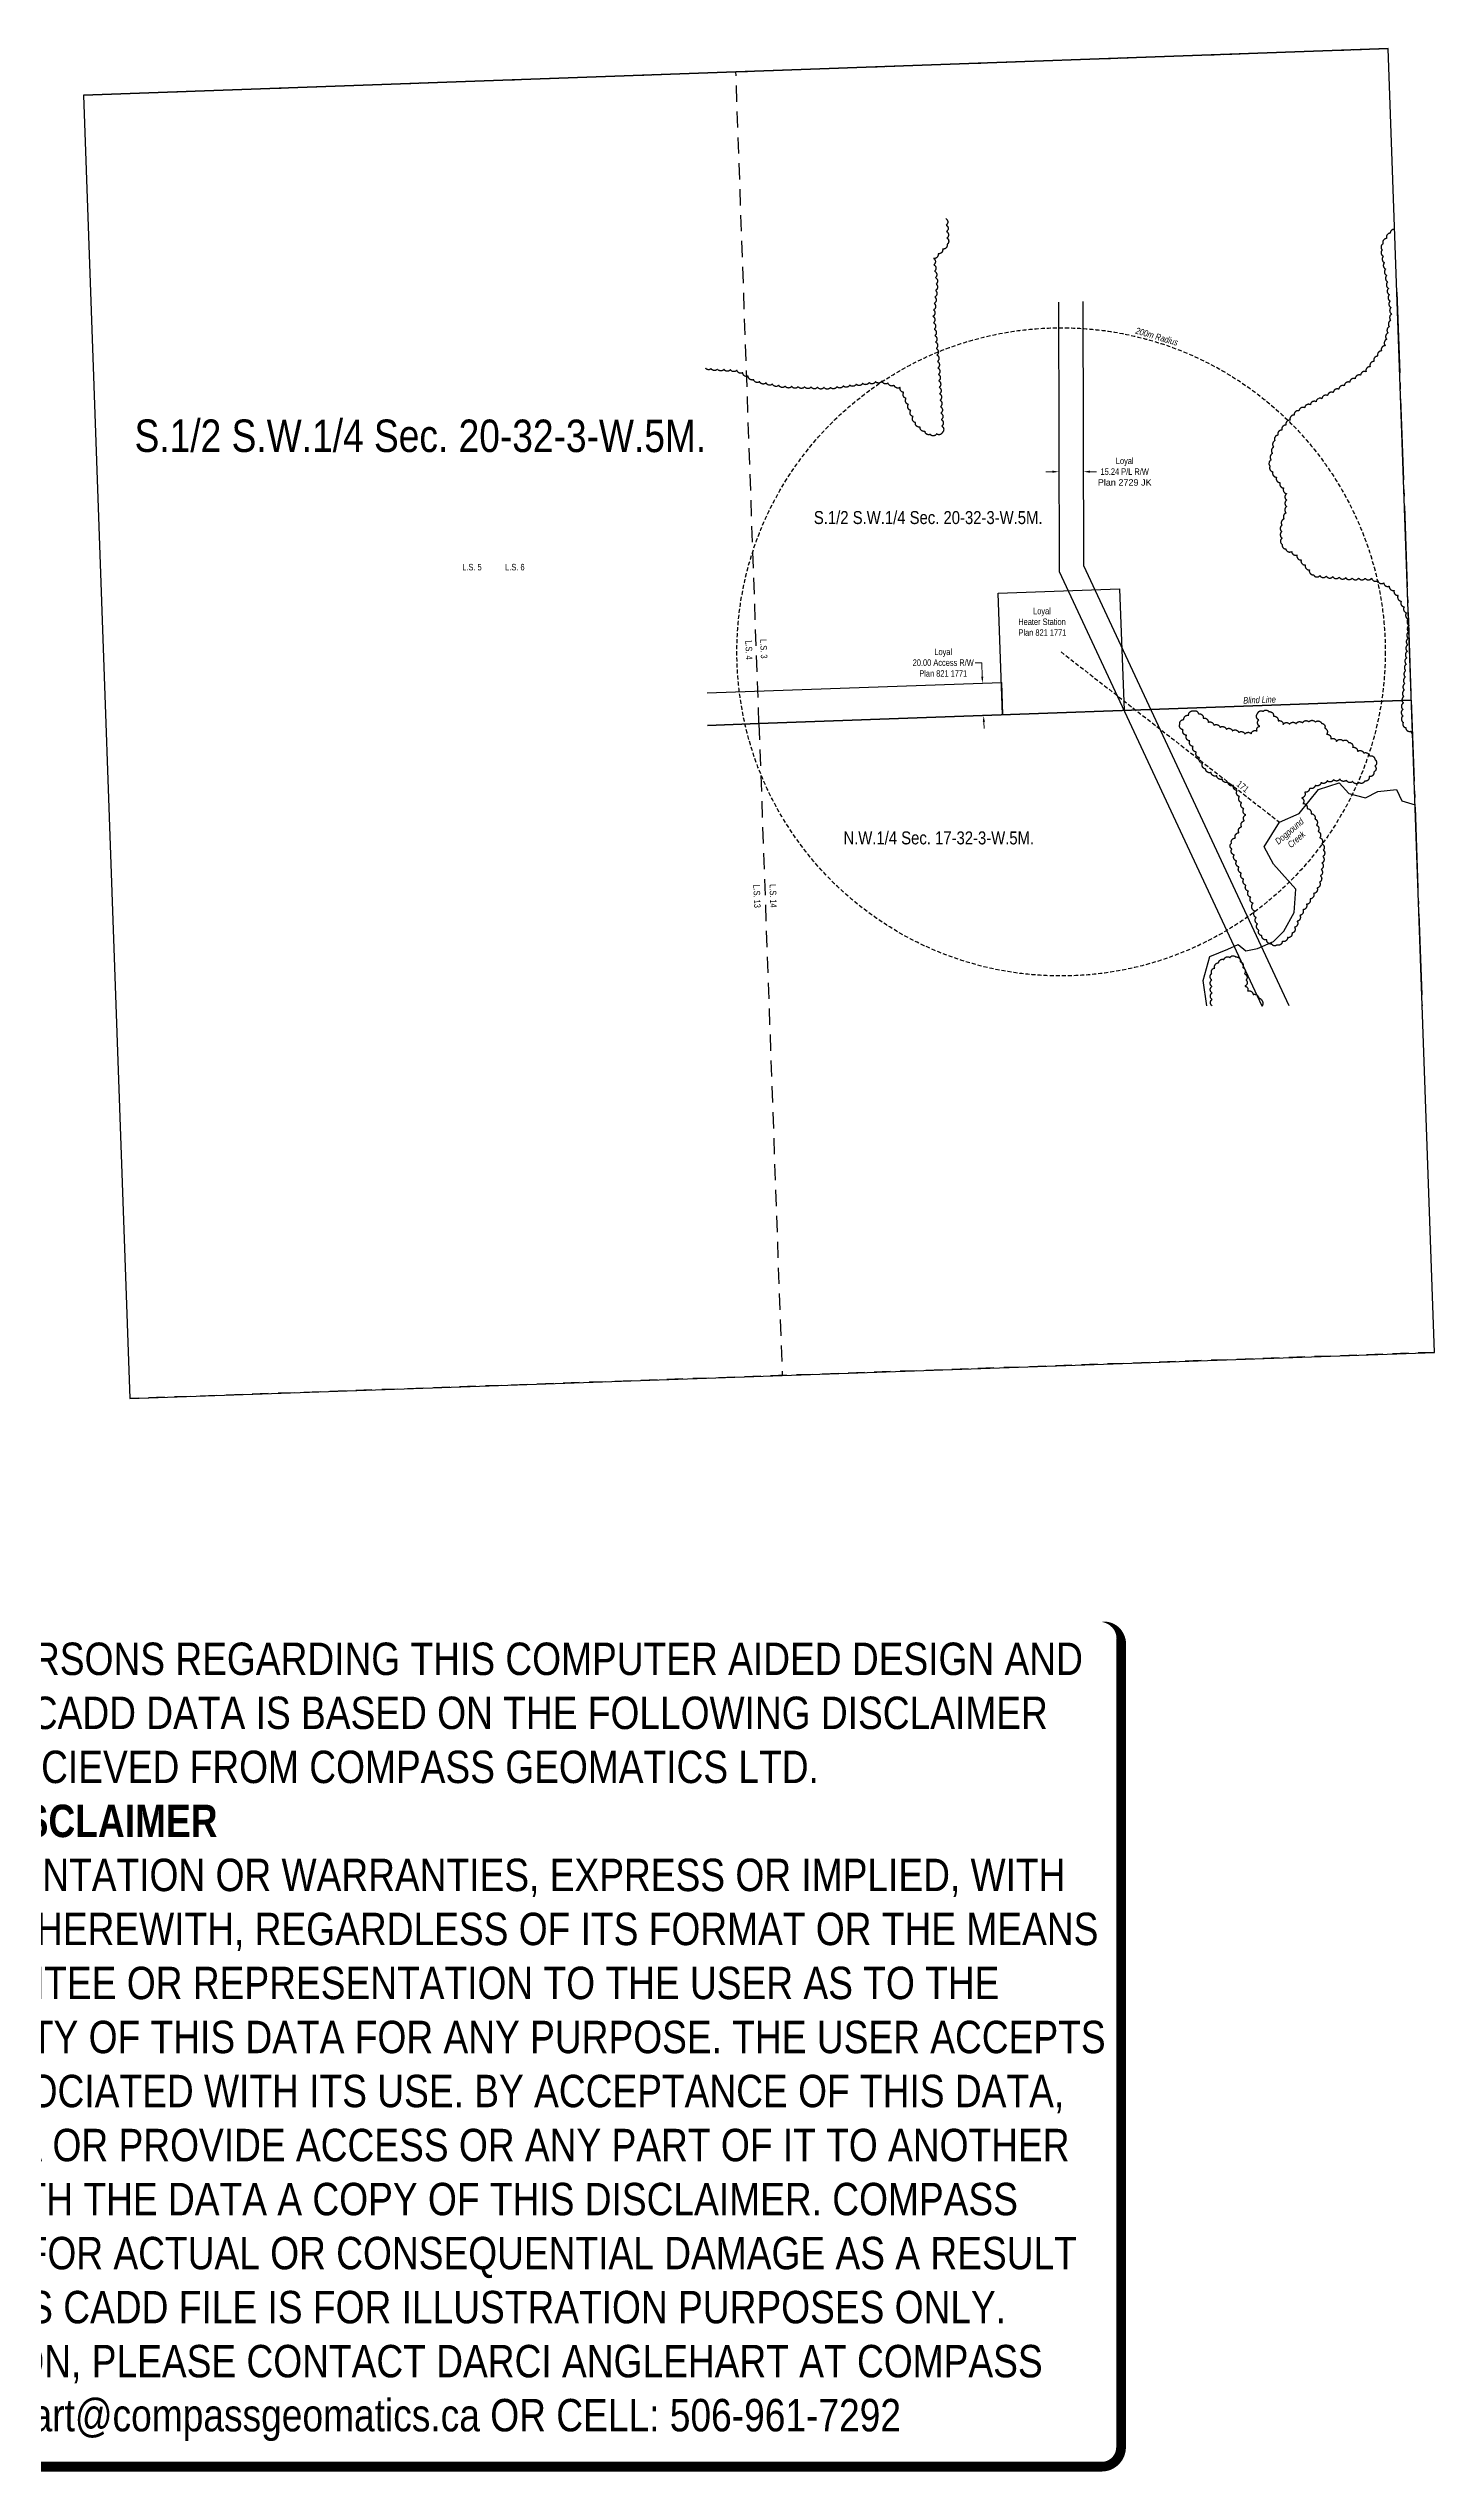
# Model space of a CAD drawing. Extents: x 679029 to 683305, y 5733976 to 5737714.
# Drawn here: x 681167 to 683305, y 5733976 to 5737714 of the extents above; entities that cross this region are included whole.
import ezdxf
from ezdxf.enums import TextEntityAlignment as Align

# ---------------------------------------------------------------- set-up
doc = ezdxf.new("R2010")
doc.units = 0
doc.header["$LTSCALE"] = 5
doc.header["$PDSIZE"] = 0.5
for name, pattern in [('0', [1, 1, 0]), ('foc-LSD', [8, 5, -3]), ('foc-QUARTERLINE', [33, 25, -3, 2, -3]), ('foc-TIELINE', [1.875, 1.25, -0.625])]:
    doc.linetypes.add(name, pattern=pattern)
doc.layers.get('Defpoints').update_dxf_attribs({"color": 9})
for name, color, linetype in [('AS-PHOTO', 7, 'Continuous'), ('C-RW', 13, 'Continuous'), ('C-SYMBOL', 7, 'Continuous'), ('L-SEC', 7, 'Continuous'), ('L-SECQ', 8, 'foc-QUARTERLINE'), ('L-SECTION-LSD', 7, 'foc-LSD'), ('L-TITLEDB', 4, 'Continuous'), ('P-BUFFER-PURPLE', 187, 'foc-TIELINE'), ('P-BUFFER-PURPLE-T', 187, 'Continuous'), ('T-080', 7, 'Continuous'), ('T-BUSH', 110, '0'), ('T-CREEK', 160, 'Continuous'), ('T-TIE', 201, 'foc-TIELINE'), ('T-WATER-T', 170, 'Continuous')]:
    doc.layers.add(name, color=color, linetype=linetype)
for name, color, linetype, lineweight in [('C-AR-T', 13, 'Continuous', 9), ('C-RW-T', 13, 'Continuous', 9), ('C-WS-T', 13, 'Continuous', 9), ('T-TIE-T', 201, 'Continuous', 18)]:
    doc.layers.add(name, color=color, linetype=linetype, lineweight=lineweight)
doc.layers.add('DISCLAIMER', color=7, linetype='Continuous', plot=False)
doc.styles.add('100L', font='ARIALN.TTF', dxfattribs={"height": 11})
doc.styles.add('175L', font='ARIALN.TTF', dxfattribs={"height": 20})
doc.styles.add('80', font='ARIALN.TTF', dxfattribs={"height": 10})
doc.styles.add('80CG', font='ARIALN.TTF', dxfattribs={"height": 10})
doc.styles.add('80L', font='ARIALN.TTF', dxfattribs={"height": 10})
doc.styles.add('foc-LtypeFont', font='ARIALN.TTF', dxfattribs={"height": 7.35})
doc.linetypes.add('foc-TOPO-flowdirection-NOLINE', pattern='A,0,[">",foc-LtypeFont,S=0.3,R=0,X=0,Y=-0.945],-20,[">",foc-LtypeFont,S=0.3,R=0,X=0,Y=-0.945],0', length=20)
doc.dimstyles.new('Compass 5 000', dxfattribs={"dimscale": 5, "dimtxt": 9, "dimasz": 2, "dimexe": 0.2, "dimexo": 0.0625, "dimgap": 0.5, "dimtad": 0, "dimtih": 1, "dimtoh": 1, "dimzin": 0, "dimdsep": 46, "dimtxsty": '80CG', "dimcen": 0.1, "dimse1": 1, "dimse2": 1, "dimclrd": 256, "dimclrt": 256, "dimaunit": 1, "dimadec": 4, "dimazin": 0, "dimtfac": 0.06, "dimtofl": 0, "dimtmove": 0, "dimatfit": 1, "dimfxl": 0.2, "dimtolj": 1, "dimtzin": 0, "dimlwd": -1, "dimarcsym": 0})
picture_1 = doc.add_image_def('image1.jpg', size_in_pixel=(3412, 5400))

# ---------------------------------------------------------------- blocks, each defined once
blk = doc.blocks.new('*D700')
at = {"layer": 'C-AR-T', "color": 255, "transparency": 16777216}
for p, q in [((682606.5, 5736766.8), (682596.5, 5736766.8)), ((682607.2, 5736745.2), (682606.5, 5736766.8)), ((682609.7, 5736675.2), (682610.1, 5736665.2))]:
    blk.add_line(p, q, dxfattribs=at)
for points in [[(682608.9, 5736745.3), (682605.6, 5736745.2), (682607.6, 5736735.2)], [(682611.4, 5736675.3), (682608.1, 5736675.2), (682609.4, 5736685.2)]]:
    blk.add_solid(points, dxfattribs=at)
at = {"layer": 'Defpoints', "color": 0, "transparency": 16777216}
for p in [(682607.6, 5736735.2), (681952, 5736711.8), (681953.8, 5736661.8)]:
    blk.add_point(p, dxfattribs=at)
at = {"layer": 'C-AR-T', "color": 255, "transparency": 16777216, "insert": (682547.1, 5736766.8), "char_height": 10, "attachment_point": 5, "style": '80CG'}
blk.add_mtext('\\A1;Loyal\\P20.00 Access R/W\\PPlan 821 1771', dxfattribs=at)
blk = doc.blocks.new('*D702')
at = {"layer": 'C-RW-T', "color": 255, "transparency": 16777216}
for p, q in [((682715.5, 5737061.4), (682705.5, 5737061.4)), ((682773.5, 5737061.5), (682783.5, 5737061.5))]:
    blk.add_line(p, q, dxfattribs=at)
for points in [[(682715.5, 5737063.1), (682715.5, 5737059.7), (682725.5, 5737061.4)], [(682773.5, 5737063.1), (682773.5, 5737059.8), (682763.5, 5737061.5)]]:
    blk.add_solid(points, dxfattribs=at)
at = {"layer": 'Defpoints', "color": 0, "transparency": 16777216}
for p in [(682725.5, 5737059.8), (682763.5, 5737061.5), (682763.5, 5737059.8)]:
    blk.add_point(p, dxfattribs=at)
at = {"layer": 'C-RW-T', "color": 255, "transparency": 16777216, "insert": (682827, 5737061.5), "char_height": 10, "attachment_point": 5, "style": '80CG'}
blk.add_mtext('\\A1;Loyal\\P15.24 P/L R/W\\P{\\fArial TUR|b0|i0|c0|p34;Plan 2729 JK}', dxfattribs=at)
blk = doc.blocks.new('Disclaimer_Legal')
at = {"layer": 'DISCLAIMER', "color": 254, "flags": 128}
blk.add_lwpolyline([(-3612.9, -1104.6, 37.5, 37.5, 0), (4096.1, -1104.6, 37.5, 37.5, 0.414214), (4171.1, -1029.6, 37.5, 37.5, 0), (4171.1, 2078.7, 37.5, 0, 0.414214), (4096.1, 2153.7, 0, 0, 0), (-3612.9, 2153.7, 0, 0, 0.414214), (-3687.9, 2078.7, 0, 0, 0), (-3687.9, -1029.6, 0, 37.5, 0.414214)], format="xyseb", close=True, dxfattribs=at)
at = {"layer": 'DISCLAIMER', "color": 254, "insert": (241.6, 533.9), "char_height": 125, "width": 7717.568, "attachment_point": 5, "style": '80'}
blk.add_mtext('NOTICE TO THE CORPORATION, PERSON &/OR PERSONS REGARDING THIS COMPUTER AIDED DESIGN AND DRAFTING (CADD) FILES. ACCEPTANCE OF THE CADD DATA IS BASED ON THE FOLLOWING DISCLAIMER WHICH COVERS ALL CADD DATA RECIEVED FROM COMPASS GEOMATICS LTD.\\P{\\fArial Narrow|b1|i0|c0|p34;DISCLAIMER}\\PCOMPASS GEOMATICS LTD. MAKES NO REPRESENTATION OR WARRANTIES, EXPRESS OR IMPLIED, WITH RESPECT TO THE REUSE OF THE DATA PROVIDED HEREWITH, REGARDLESS OF ITS FORMAT OR THE MEANS OF ITS TRANSMISSION. THERE IS NO GUARANTEE OR REPRESENTATION TO THE USER AS TO THE ACCURACY, CURRENCY, SUITABILITY OR RELIABILITY OF THIS DATA FOR ANY PURPOSE. THE USER ACCEPTS THE DATA "AS IS", AND ASSUMES ALL RISKS ASSOCIATED WITH ITS USE. BY ACCEPTANCE OF THIS DATA, THE USER AGREES NOT TO TRANSMIT THIS DATA OR PROVIDE ACCESS OR ANY PART OF IT TO ANOTHER PARTY UNLESS THE USER SHALL INCLUDE WITH THE DATA A COPY OF THIS DISCLAIMER. COMPASS GEOMATICS LTD. ASSUMES NO RESPONSIBILITY FOR ACTUAL OR CONSEQUENTIAL DAMAGE AS A RESULT OF ANY USER\'S RELIANCE ON THIS DATA. THIS CADD FILE IS FOR ILLUSTRATION PURPOSES ONLY.\\PIF YOU REQUIRE MORE ACCURATE INFORMATION, PLEASE CONTACT DARCI ANGLEHART AT COMPASS GEOMATICS LTD. VIA EMAIL: darci.anglehart@compassgeomatics.ca OR CELL: 506-961-7292', dxfattribs=at)

msp = doc.modelspace()

# ---------------------------------------------------------------- linework, layer by layer
at = {"layer": 'C-RW', "color": 255, "flags": 128}
for points in [[(682725.094, 5737323.028), (682725.677, 5736907.706), (683038.456, 5736237.263)], [(683080.443, 5736237.263), (682763.752, 5736916.181), (682763.171, 5737324.17)], [(682183.067, 5736720.09), (682636.92, 5736736.291), (682638.721, 5736686.272), (682183.331, 5736669.999)]]:
    msp.add_lwpolyline(points, dxfattribs=at)
msp.add_lwpolyline([(682631.693, 5736874.102), (682819.061, 5736880.708), (682825.996, 5736692.963), (682638.721, 5736686.272)], close=True, dxfattribs=at)
at = {"layer": 'L-SEC', "color": 255}
for p, q in [((682262.794, 5736672.871), (683268.963, 5736708.86)), ((683268.963, 5736708.86), (682262.794, 5736672.871)), ((683268.963, 5736708.86), (683269.185, 5736708.867)), ((683269.185, 5736708.867), (683268.963, 5736708.86)), ((682183.331, 5736670.029), (682262.794, 5736672.871)), ((682262.794, 5736672.871), (682183.331, 5736670.029))]:
    msp.add_line(p, q, dxfattribs=at)
at = {"layer": 'L-SECQ', "color": 255}
for p, q in [((683246.737, 5737338.685), (683268.963, 5736708.86)), ((683268.963, 5736708.86), (683285.813, 5736237.263))]:
    msp.add_line(p, q, dxfattribs=at)
at = {"layer": 'L-SECTION-LSD', "color": 255}
for p, q in [((681221.003, 5737642.548), (683233.478, 5737714.444)), ((682262.794, 5736672.871), (682227.241, 5737678.496)), ((682262.794, 5736672.871), (682298.667, 5735667.092))]:
    msp.add_line(p, q, dxfattribs=at)
at = {"layer": 'L-SECTION-LSD'}
msp.add_line((683304.913, 5735702.704), (681292.429, 5735631.481), dxfattribs=at)
at = {"layer": 'L-TITLEDB', "color": 255}
msp.add_line((681221.003, 5737642.548), (683233.478, 5737714.444), dxfattribs=at)
at = {"layer": 'P-BUFFER-PURPLE'}
msp.add_circle((682728.891, 5736783.49), 500, dxfattribs=at)
at = {"layer": 'T-BUSH', "flags": 128}
for points in [[(682551.187, 5737451.919, -0.52056705), (682551.756, 5737441.937, -0.52056705), (682552.325, 5737431.955, -0.52056705), (682552.894, 5737421.973, -0.52056705), (682553.062, 5737412.139, -0.52056705), (682546.136, 5737404.928, -0.52056705), (682539.21, 5737397.717, -0.52056705), (682532.29, 5737390.501, -0.52056705), (682532.586, 5737380.728, -0.52056705), (682533.862, 5737370.811, -0.52056705), (682535.139, 5737360.895, -0.52056705), (682536.204, 5737350.975, -0.52056705), (682535.206, 5737341.027, -0.52056705), (682534.208, 5737331.079, -0.52056705), (682533.21, 5737321.13, -0.52056705), (682532.212, 5737311.182, -0.52056705), (682531.214, 5737301.233, -0.52056705), (682532.137, 5737291.29, -0.52056705), (682533.206, 5737281.349, -0.52056705), (682534.275, 5737271.408, -0.52056705), (682535.344, 5737261.467, -0.52056705), (682536.413, 5737251.526, -0.52056705), (682537.482, 5737241.585, -0.52056705), (682538.255, 5737231.618, -0.52056705), (682538.92, 5737221.642, -0.52056705), (682539.585, 5737211.666, -0.52056705), (682540.251, 5737201.69, -0.52056705), (682540.916, 5737191.714, -0.52056705), (682541.581, 5737181.738, -0.52056705), (682542.247, 5737171.761, -0.52056705), (682542.912, 5737161.785, -0.52056705), (682543.577, 5737151.809, -0.52056705), (682544.243, 5737141.833, -0.52056705), (682544.908, 5737131.857, -0.52056705), (682545.573, 5737121.881, -0.52056705), (682536.933, 5737119.851, -0.52056705), (682526.976, 5737118.946, -0.52056705), (682518.891, 5737123.779, -0.52056705), (682511.384, 5737130.383, -0.52056705), (682504.131, 5737137.164, -0.52056705), (682500.556, 5737146.501, -0.52056705), (682496.98, 5737155.838, -0.52056705), (682493.404, 5737165.175, -0.52056705), (682489.828, 5737174.512, -0.52056705), (682486.252, 5737183.849, -0.52056705), (682480.921, 5737191.603, -0.52056705), (682471.463, 5737194.844, -0.52056705), (682462.004, 5737198.085, -0.52056705), (682452.545, 5737201.323, -0.52056705), (682442.632, 5737200.293, -0.52056705), (682432.717, 5737199.007, -0.52056705), (682422.802, 5737197.721, -0.52056705), (682412.886, 5737196.435, -0.52056705), (682402.971, 5737195.149, -0.52056705), (682393.056, 5737193.863, -0.52056705), (682383.141, 5737192.577, -0.52056705), (682373.225, 5737191.291, -0.52056705), (682363.239, 5737191.467, -0.52056705), (682353.245, 5737191.779, -0.52056705), (682343.252, 5737192.091, -0.52056705), (682333.258, 5737192.402, -0.52056705), (682323.265, 5737192.714, -0.52056705), (682313.271, 5737193.026, -0.52056705), (682303.278, 5737193.337, -0.52056705), (682293.413, 5737194.858, -0.52056705), (682283.579, 5737196.659, -0.52056705), (682273.744, 5737198.459, -0.52056705), (682263.909, 5737200.26, -0.52056705), (682254.596, 5737203.383, -0.52056705), (682246.184, 5737208.787, -0.52056705), (682237.772, 5737214.19, -0.52056705), (682228.864, 5737218.175, -0.52056705), (682218.881, 5737218.734, -0.52056705), (682208.899, 5737219.293, -0.52056705), (682198.916, 5737219.852, -0.52056705), (682188.933, 5737220.411, -0.52056705), (682180.781, 5737221.249, -0.52056705)], [(683243.395, 5737435.139, 0.48977818), (683236.658, 5737429.365, 0.52056705), (683231, 5737421.122, 0.52056705), (683225.341, 5737412.879, 0.52056705), (683224.259, 5737403.638, 0.52056705), (683225.973, 5737393.788, 0.52056705), (683227.688, 5737383.938, 0.52056705), (683229.402, 5737374.088, 0.52056705), (683231.116, 5737364.237, 0.52056705), (683232.665, 5737354.362, 0.52056705), (683233.927, 5737344.444, 0.52056705), (683235.189, 5737334.525, 0.52056705), (683236.45, 5737324.607, 0.52056705), (683237.712, 5737314.689, 0.52056705), (683238.974, 5737304.77, 0.52056705), (683237.453, 5737294.964, 0.52056705), (683235.326, 5737285.195, 0.52056705), (683233.199, 5737275.426, 0.52056705), (683231.072, 5737265.656, 0.52056705), (683228.886, 5737255.904, 0.52056705), (683223.095, 5737247.758, 0.52056705), (683217.25, 5737239.646, 0.52056705), (683211.405, 5737231.535, 0.52056705), (683205.56, 5737223.423, 0.52056705), (683199.306, 5737215.723, 0.52056705), (683190.905, 5737210.302, 0.52056705), (683182.504, 5737204.88, 0.52056705), (683174.103, 5737199.459, 0.52056705), (683165.703, 5737194.037, 0.52056705), (683157.302, 5737188.615, 0.52056705), (683148.715, 5737183.512, 0.52056705), (683139.883, 5737178.824, 0.52056705), (683131.052, 5737174.137, 0.52056705), (683122.22, 5737169.449, 0.52056705), (683113.389, 5737164.762, 0.52056705), (683104.558, 5737160.074, 0.52056705), (683095.726, 5737155.387, 0.52056705), (683088.45, 5737148.806, 0.52056705), (683082.137, 5737141.053, 0.52056705), (683075.824, 5737133.3, 0.52056705), (683069.511, 5737125.547, 0.52056705), (683063.198, 5737117.794, 0.52056705), (683058.709, 5737109.191, 0.52056705), (683056.837, 5737099.37, 0.52056705), (683054.965, 5737089.548, 0.52056705), (683053.092, 5737079.727, 0.52056705), (683051.22, 5737069.905, 0.52056705), (683055.5, 5737061.325, 0.52056705), (683061.033, 5737052.997, 0.52056705), (683066.566, 5737044.669, 0.52056705), (683072.098, 5737036.341, 0.52056705), (683076.693, 5737027.676, 0.52056705), (683076.745, 5737017.678, 0.52056705), (683076.798, 5737007.68, 0.52056705), (683076.164, 5736997.786, 0.52056705), (683072.869, 5736988.346, 0.52056705), (683069.574, 5736978.907, 0.52056705), (683069.357, 5736969.005, 0.52056705), (683069.735, 5736959.014, 0.52056705), (683070.113, 5736949.023, 0.52056705), (683075.424, 5736942.406, 0.52056705), (683084.599, 5736938.432, 0.52056705), (683092.735, 5736933.029, 0.52056705), (683099.129, 5736925.343, 0.52056705), (683105.524, 5736917.657, 0.52056705), (683111.919, 5736909.972, 0.52056705), (683118.314, 5736902.286, 0.52056705), (683128.061, 5736901.084, 0.52056705), (683138.029, 5736900.311, 0.52056705), (683147.997, 5736899.537, 0.52056705), (683157.966, 5736898.764, 0.52056705), (683167.934, 5736897.991, 0.52056705), (683177.907, 5736897.329, 0.52056705), (683187.905, 5736897.265, 0.52056705), (683197.903, 5736897.2, 0.52056705), (683207.896, 5736897.064, 0.52056705), (683217.233, 5736893.492, 0.52056705), (683226.56, 5736889.891, 0.52056705), (683235.082, 5736884.944, 0.52056705), (683242.573, 5736878.321, 0.52056705), (683248.632, 5736870.548, 0.52056705), (683253.397, 5736861.757, 0.52056705), (683258.161, 5736852.967, 0.52056705), (683261.671, 5736843.669, 0.52056705), (683264.324, 5736834.029, 0.52056705), (683265.805, 5736824.265, 0.52056705), (683265.07, 5736814.293, 0.52056705), (683264.336, 5736804.322, 0.52056705), (683263.601, 5736794.351, 0.52056705), (683262.867, 5736784.379, 0.52056705), (683262.132, 5736774.408, 0.52056705), (683261.398, 5736764.437, 0.52056705), (683260.663, 5736754.466, 0.52056705), (683259.928, 5736744.494, 0.52056705), (683259.166, 5736734.525, 0.52056705), (683258.396, 5736724.557, 0.52056705), (683257.625, 5736714.588, 0.52056705), (683256.855, 5736704.62, 0.52056705), (683256.084, 5736694.651, 0.52056705), (683256.166, 5736684.668, 0.52056705), (683256.592, 5736674.678, 0.52056705), (683260.423, 5736666.619, 0.52056705), (683268.772, 5736661.119, 0.21941102), (683271.043, 5736656.541, 0.21941102)], [(682961.974, 5736237.307, -0.52056705), (682961.829, 5736247.304, -0.52056705), (682961.684, 5736257.301, -0.52056705), (682961.539, 5736267.299, -0.52056705), (682961.394, 5736277.296, -0.52056705), (682961.25, 5736287.293, -0.52056705), (682965.873, 5736295.741, -0.52056705), (682971.867, 5736303.743, -0.52056705), (682980.004, 5736308.772, -0.52056705), (682989.491, 5736311.929, -0.52056705), (682998.392, 5736312.819, -0.52056705), (683005.159, 5736305.458, -0.52056705), (683009.024, 5736296.487, -0.52056705), (683011.694, 5736286.852, -0.52056705), (683014.363, 5736277.217, -0.52056705), (683012.254, 5736267.677, -0.52056705), (683016.683, 5736260.192, -0.52056705), (683025.003, 5736254.651, -0.52056705), (683033.566, 5736249.489, -0.52056705), (683038.693, 5736236.644, -0.52056705)]]:
    msp.add_lwpolyline(points, format="xyb", dxfattribs=at)
msp.add_lwpolyline([(683024.929, 5736395.574, -0.52056705), (683021.323, 5736404.899, -0.52056705), (683017.717, 5736414.225, -0.52056705), (683014.11, 5736423.55, -0.52056705), (683010.504, 5736432.875, -0.52056705), (683006.898, 5736442.2, -0.52056705), (683003.292, 5736451.526, -0.52056705), (682999.628, 5736460.828, -0.52056705), (682995.933, 5736470.119, -0.52056705), (682992.238, 5736479.409, -0.52056705), (682991.719, 5736488.27, -0.52056705), (682997.754, 5736496.242, -0.52056705), (683003.174, 5736504.583, -0.52056705), (683007.324, 5736513.679, -0.52056705), (683011.475, 5736522.776, -0.52056705), (683014.019, 5736532.053, -0.52056705), (683010.665, 5736541.472, -0.52056705), (683007.31, 5736550.891, -0.52056705), (683003.956, 5736560.31, -0.52056705), (683000.601, 5736569.728, -0.52056705), (682994.819, 5736577.243, -0.52056705), (682986.18, 5736582.276, -0.52056705), (682977.541, 5736587.309, -0.52056705), (682968.902, 5736592.343, -0.52056705), (682960.263, 5736597.376, -0.52056705), (682951.881, 5736602.657, -0.52056705), (682947.137, 5736611.459, -0.52056705), (682942.394, 5736620.26, -0.52056705), (682937.456, 5736628.952, -0.52056705), (682932.379, 5736637.566, -0.52056705), (682927.303, 5736646.179, -0.52056705), (682922.226, 5736654.793, -0.52056705), (682917.149, 5736663.406, -0.52056705), (682912.073, 5736672.02, -0.52056705), (682918.282, 5736678.904, -0.52056705), (682925.705, 5736685.602, -0.52056705), (682933.128, 5736692.301, -0.52056705), (682940.676, 5736687.747, -0.52056705), (682948.246, 5736681.215, -0.52056705), (682955.816, 5736674.684, -0.52056705), (682964.515, 5736670.129, -0.52056705), (682974.032, 5736667.067, -0.52056705), (682983.586, 5736664.129, -0.52056705), (682993.262, 5736661.61, -0.52056705), (683002.938, 5736659.09, -0.52056705), (683012.613, 5736656.57, -0.52056705), (683022.099, 5736657.192, -0.52056705), (683031.207, 5736661.314, -0.52056705), (683035.37, 5736668.687, -0.52056705), (683033.721, 5736678.548, -0.52056705), (683032.071, 5736688.409, -0.52056705), (683040.508, 5736691.602, -0.52056705), (683049.443, 5736691.157, -0.52056705), (683056.514, 5736684.089, -0.52056705), (683063.586, 5736677.021, -0.52056705), (683071.448, 5736671.604, -0.52056705), (683081.435, 5736672.077, -0.52056705), (683091.422, 5736672.549, -0.52056705), (683101.314, 5736673.939, -0.52056705), (683111.181, 5736675.55, -0.52056705), (683121.017, 5736675.161, -0.52056705), (683130.827, 5736673.233, -0.52056705), (683135.62, 5736665.855, -0.52056705), (683138.35, 5736656.236, -0.52056705), (683145.034, 5736649.245, -0.52056705), (683153.705, 5736645.307, -0.52056705), (683163.652, 5736646.321, -0.52056705), (683172.176, 5736643.749, -0.52056705), (683178.72, 5736636.19, -0.52056705), (683186.076, 5736629.835, -0.52056705), (683195.753, 5736627.318, -0.52056705), (683204.599, 5736622.855, -0.52056705), (683212.868, 5736617.474, -0.52056705), (683213.047, 5736607.477, -0.52056705), (683211.316, 5736598.25, -0.52056705), (683204.256, 5736591.171, -0.52056705), (683197.195, 5736584.091, -0.52056705), (683188.625, 5736581.849, -0.52056705), (683178.791, 5736583.654, -0.52056705), (683168.956, 5736585.458, -0.52056705), (683159.122, 5736587.263, -0.52056705), (683149.245, 5736586.339, -0.52056705), (683139.37, 5736584.774, -0.52056705), (683129.926, 5736581.792, -0.52056705), (683120.885, 5736577.524, -0.52056705), (683111.843, 5736573.257, -0.52056705), (683104.646, 5736566.977, -0.52056705), (683100.048, 5736558.098, -0.52056705), (683101.995, 5736549.485, -0.52056705), (683108.21, 5736541.653, -0.52056705), (683114.426, 5736533.821, -0.52056705), (683120.375, 5736525.858, -0.52056705), (683122.797, 5736516.158, -0.52056705), (683125.218, 5736506.457, -0.52056705), (683127.825, 5736496.811, -0.52056705), (683131.045, 5736487.345, -0.52056705), (683133.363, 5736477.768, -0.52056705), (683132.554, 5736467.802, -0.52056705), (683131.335, 5736457.879, -0.52056705), (683130.084, 5736447.96, -0.52056705), (683128.834, 5736438.04, -0.52056705), (683127.583, 5736428.12, -0.52056705), (683123.849, 5736419.114, -0.52056705), (683118.371, 5736410.75, -0.52056705), (683112.892, 5736402.387, -0.52056705), (683107.414, 5736394.023, -0.52056705), (683101.935, 5736385.659, -0.52056705), (683097.083, 5736376.955, -0.52056705), (683093.064, 5736367.8, -0.52056705), (683089.045, 5736358.645, -0.52056705), (683085.026, 5736349.49, -0.52056705), (683078.241, 5736342.615, -0.52056705), (683070.022, 5736336.922, -0.52056705), (683061.803, 5736331.228, -0.52056705), (683053.88, 5736332.966, -0.52056705), (683046.139, 5736339.294, -0.52056705), (683038.398, 5736345.622, -0.52056705), (683034.067, 5736354.044, -0.52056705), (683031.927, 5736363.81, -0.52056705), (683029.786, 5736373.577, -0.52056705), (683027.646, 5736383.343, -0.52056705)], format="xyb", close=True, dxfattribs=at)
at = {"layer": 'T-CREEK'}
msp.add_lwpolyline([(682953.8, 5736237.263), (682948.039, 5736276.269), (682958.571, 5736313.658), (682986.117, 5736324.999), (683002.099, 5736332.268), (683013.736, 5736322.105), (683031.854, 5736325.739), (683056.319, 5736336.881), (683072.582, 5736352.594), (683088.564, 5736381.637), (683091.069, 5736417.275), (683056.6, 5736455.808), (683042.091, 5736482.663), (683065.659, 5736520.758), (683096.032, 5736534.078), (683125.979, 5736570.901), (683157.575, 5736581.401), (683172.821, 5736565.079), (683198.598, 5736558.18), (683217.453, 5736568.007), (683246.176, 5736570.901), (683254.499, 5736553.469), (683274.923, 5736547.257)], dxfattribs=at)
at = {"layer": 'T-CREEK', "linetype": 'foc-TOPO-flowdirection-NOLINE', "flags": 128}
msp.add_lwpolyline([(682953.8, 5736237.263), (682948.039, 5736276.269), (682958.571, 5736313.658), (682986.117, 5736324.999), (683002.099, 5736332.268), (683013.736, 5736322.105), (683031.854, 5736325.739), (683056.319, 5736336.881), (683072.582, 5736352.594), (683088.564, 5736381.637), (683091.069, 5736417.275), (683056.6, 5736455.808), (683042.091, 5736482.663), (683065.659, 5736520.758), (683096.032, 5736534.078), (683125.979, 5736570.901), (683157.575, 5736581.401), (683172.821, 5736565.079), (683198.598, 5736558.18), (683217.453, 5736568.007), (683246.176, 5736570.901), (683254.499, 5736553.469), (683274.923, 5736547.257)], dxfattribs=at)
at = {"layer": 'T-TIE', "color": 255}
msp.add_line((682728.891, 5736783.49), (683065.659, 5736520.758), dxfattribs=at)

# ---------------------------------------------------------------- block references
at = {"layer": 'T-080', "color": 4, "xscale": 0.4, "yscale": 0.4, "zscale": 0.4}
msp.add_blockref('Disclaimer_Legal', (681152.941, 5734425.402), dxfattribs=at)

# ---------------------------------------------------------------- texts
at = {"layer": 'C-SYMBOL', "color": 255, "style": '175L'}
for s, height, p in [('S.1/2 S.W.1/4 Sec. 20-32-3-W.5M.', 49.9973, (681740.598, 5737076.873)), ('S.1/2 S.W.1/4 Sec. 20-32-3-W.5M.', 19.99892, (682523.9, 5736974.704)), ('N.W.1/4 Sec. 17-32-3-W.5M.', 19.99892, (682540.203, 5736480.497))]:
    msp.add_text(s, height=height, rotation=359.979326, dxfattribs=at).set_placement(p, align=Align.BOTTOM_CENTER)
at = {"layer": 'C-WS-T', "color": 255, "insert": (682657.008, 5736851.571), "char_height": 9.99829, "attachment_point": 1, "style": '80L'}
msp.add_mtext_dynamic_manual_height_columns('\\pi28.722;Loyal\\P\\pi5.8204;Heater Station\\P\\pi6.1478;Plan 821 1771', width=83.17702, gutter_width=50, heights=[0], dxfattribs=at)
at = {"layer": 'L-SEC', "color": 255, "insert": (683009.649, 5736713.551), "char_height": 9.99829, "attachment_point": 1, "rotation": 2.048448, "style": '80L'}
msp.add_mtext_dynamic_manual_height_columns('{\\fArial Narrow|b0|i1|c0|p34;Blind Line }', width=50.12729, gutter_width=50, heights=[0], dxfattribs=at)
at = {"layer": 'P-BUFFER-PURPLE-T', "insert": (682845.704, 5737284.36), "char_height": 9.99829, "attachment_point": 1, "rotation": 343.481105, "style": '80L'}
msp.add_mtext_dynamic_manual_height_columns('{\\fArial Narrow|b0|i1|c0|p34;200m Radius}', width=67.15321, gutter_width=50, heights=[0], dxfattribs=at)
at = {"layer": 'T-TIE-T', "color": 255, "insert": (683004.819, 5736585.454), "char_height": 9.9983, "attachment_point": 1, "rotation": 322.040267, "style": '80L'}
msp.add_mtext_dynamic_manual_height_columns('171', width=12.83338, gutter_width=50, heights=[0], dxfattribs=at)
at = {"layer": 'T-WATER-T', "insert": (683057.399, 5736493.104), "char_height": 9.99829, "attachment_point": 1, "rotation": 40.544282, "style": '80L'}
msp.add_mtext_dynamic_manual_height_columns('\\pi0.34053;{\\fArial Narrow|b0|i1|c0|p34;Dogpound\\P\\pi11.713;Creek}', width=53.54378, gutter_width=50, heights=[0], dxfattribs=at)

# ---------------------------------------------------------------- dimensions: what is measured, and where the dimension line sits
at = {"layer": 'C-AR-T'}
dim = msp.add_linear_dim(base=(682607.606, 5736735.244), p1=(681953.781, 5736661.819), p2=(681951.995, 5736711.842), angle=92.044275, text='Loyal\\P20.00 Access R/W\\PPlan 821 1771', dimstyle='Compass 5 000', override={"dimclrd": 255, "dimclrt": 255}, dxfattribs=at)
dim.commit()
dim.dimension.update_dxf_attribs({"geometry": '*D700', "text_midpoint": (682547.073, 5736766.801), "dimtype": 161})
at = {"layer": 'C-RW-T', "color": 4}
dim = msp.add_aligned_dim(p1=(682725.463, 5737059.777), p2=(682763.548, 5737059.832), distance=1.635, text='Loyal\\P15.24 P/L R/W\\P{\\fArial TUR|b0|i0|c0|p34;Plan 2729 JK}', dimstyle='Compass 5 000', override={"dimclrd": 255, "dimclrt": 255}, dxfattribs=at)
dim.commit()
dim.dimension.update_dxf_attribs({"geometry": '*D702', "text_midpoint": (682827.045, 5737061.495)})

# ---------------------------------------------------------------- pictures from other files: only their frames are drawn
at = {"layer": 'AS-PHOTO'}
image = msp.add_image(picture_1, insert=(680867.952, 5734318.626), size_in_units=(2889.566, 4571.622), rotation=1.951667, dxfattribs=at)
image.set_boundary_path([(2931.0534, 3863.609), (2927.6513, 1485.8456), (549.8087, 1489.7633), (553.227, 3866.731), (2931.0534, 3863.609)])

# ---------------------------------------------------------------- next in the draw order: texts
at = {"layer": 'L-SECTION-LSD', "color": 255, "char_height": 10, "attachment_point": 1, "style": '100L', "bg_fill": 2}
for s, width, insert in [('\\pi1.7586;L.S. 5', 30.40114, (681803.431, 5736919.204)), ('L.S. 6', 30.48313, (681871.39, 5736919.204))]:
    msp.add_mtext_dynamic_manual_height_columns(s, width=width, gutter_width=55, heights=[0], dxfattribs=dict(at, insert=insert))
for s, width, insert, rotation in [('L.S. 3', 30.37591, (682274.813, 5736803.364), 272.024777), ('L.S. 14', 36.9982, (682289.162, 5736425.324), 272.042698)]:
    msp.add_mtext_dynamic_manual_height_columns(s, width=width, gutter_width=55, heights=[0], dxfattribs=dict(at, insert=insert, rotation=rotation))

# ---------------------------------------------------------------- next in the draw order: texts
for s, width, insert, rotation in [('\\pi1.986;L.S. 4', 30.53989, (682251.809, 5736803.494), 272.024777), ('\\pi1.8888;L.S. 13', 36.83422, (682264.098, 5736426.883), 272.042698)]:
    msp.add_mtext_dynamic_manual_height_columns(s, width=width, gutter_width=55, heights=[0], dxfattribs=dict(at, insert=insert, rotation=rotation))

doc.saveas('drawing.dxf')
